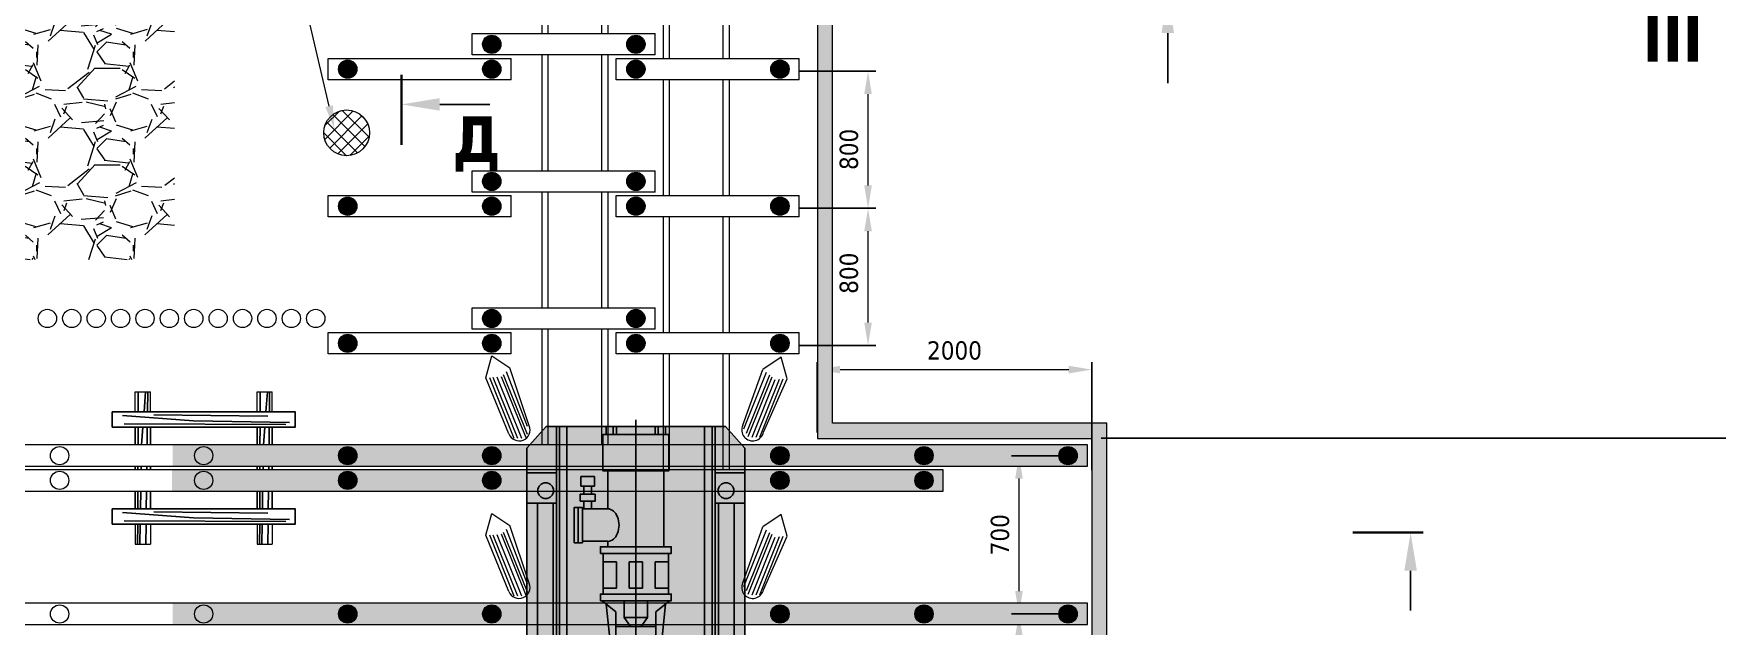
# Model space of a CAD drawing. Header units: millimetres. Extents: x 2161 to 3506, y -1213 to -250.
# Drawn here: x 2546.6 to 2657.1, y -376.7 to -337.8 of the extents above; entities that cross this region are included whole.
import ezdxf
from ezdxf import colors
from ezdxf.entities.mleader import LeaderData, LeaderLine
from ezdxf.math import Vec2, Vec3

# ---------------------------------------------------------------- set-up
doc = ezdxf.new("R2010")
doc.units = ezdxf.units.MM
doc.styles.get("Standard").update_dxf_attribs({"font": 'txt.shx'})
doc.styles.add('стиль', font='TAHOMA.TTF')
doc.dimstyles.new('Копия DIN', dxfattribs={"dimtxt": 2, "dimasz": 2.5, "dimexe": 0.5, "dimexo": 0.625, "dimtad": 0, "dimdec": 0, "dimlfac": 100, "dimzin": 4, "dimdsep": 46, "dimtxsty": 'стиль', "dimcen": 2.5, "dimclre": 256, "dimclrt": 256, "dimadec": 0, "dimazin": 2, "dimtfac": 1, "dimtdec": 0, "dimtmove": 0, "dimatfit": 3, "dimfxl": 0, "dimtvp": 1, "dimtolj": 1, "dimtzin": 0, "dimlwd": 0, "dimarcsym": 0})

# ---------------------------------------------------------------- blocks, each defined once
blk = doc.blocks.new('*D459')
at = {"lineweight": -2}
for p, q in [((2616.68, -364.4), (2663.63, -364.4)), ((2654.48, -388.85), (2663.63, -388.85))]:
    blk.add_line(p, q, dxfattribs=at)
at = {"color": 0, "lineweight": 0}
blk.add_line((2663.13, -365.9), (2663.13, -387.35), dxfattribs=at)
at = {"color": 0, "lineweight": -2}
for points in [[(2662.88, -365.9), (2663.38, -365.9), (2663.13, -364.4)], [(2662.88, -387.35), (2663.38, -387.35), (2663.13, -388.85)]]:
    blk.add_solid(points, dxfattribs=at)
at = {"layer": 'Defpoints', "color": 0, "lineweight": -2}
for p in [(2616.05, -364.4), (2653.85, -388.85), (2663.13, -388.85)]:
    blk.add_point(p, dxfattribs=at)
at = {"lineweight": 0, "insert": (2661.88, -377.36), "char_height": 1.2, "attachment_point": 5, "rotation": 90, "style": 'стиль'}
blk.add_mtext('\\A1;2400', dxfattribs=at)
blk = doc.blocks.new('*D461')
at = {"lineweight": -2}
for p, q in [((2596.81, -349.3), (2601.88, -349.3)), ((2596.81, -358.3), (2601.88, -358.3))]:
    blk.add_line(p, q, dxfattribs=at)
at = {"color": 0, "lineweight": 0}
blk.add_line((2601.38, -356.8), (2601.38, -350.8), dxfattribs=at)
at = {"color": 0, "lineweight": -2}
for points in [[(2601.13, -350.8), (2601.63, -350.8), (2601.38, -349.3)], [(2601.13, -356.8), (2601.63, -356.8), (2601.38, -358.3)]]:
    blk.add_solid(points, dxfattribs=at)
at = {"layer": 'Defpoints', "color": 0, "lineweight": -2}
for p in [(2596.18, -349.3), (2601.38, -349.3), (2596.18, -358.3)]:
    blk.add_point(p, dxfattribs=at)
at = {"lineweight": 0, "insert": (2600.13, -353.56), "char_height": 1.2, "attachment_point": 5, "rotation": 90, "style": 'стиль'}
blk.add_mtext('\\A1;800', dxfattribs=at)
blk = doc.blocks.new('*D462')
at = {"lineweight": -2}
for p, q in [((2596.81, -340.3), (2601.88, -340.3)), ((2596.81, -349.3), (2601.88, -349.3))]:
    blk.add_line(p, q, dxfattribs=at)
at = {"color": 0, "lineweight": 0}
blk.add_line((2601.38, -347.8), (2601.38, -341.8), dxfattribs=at)
at = {"color": 0, "lineweight": -2}
for points in [[(2601.13, -341.8), (2601.63, -341.8), (2601.38, -340.3)], [(2601.13, -347.8), (2601.63, -347.8), (2601.38, -349.3)]]:
    blk.add_solid(points, dxfattribs=at)
at = {"layer": 'Defpoints', "color": 0, "lineweight": -2}
for p in [(2596.18, -340.3), (2601.38, -340.3), (2596.18, -349.3)]:
    blk.add_point(p, dxfattribs=at)
at = {"lineweight": 0, "insert": (2600.13, -345.43), "char_height": 1.2, "attachment_point": 5, "rotation": 90, "style": 'стиль'}
blk.add_mtext('\\A1;800', dxfattribs=at)
blk = doc.blocks.new('Привод 1')
blk.add_hatch(color=254).paths.add_polyline_path([(54, -1734), (1766, -1734), (1908, -1861), (1908, -3038), (1766, -3164), (54, -3165), (54, -2901), (-11, -2684), (-55, -2669), (-128, -2616), (-152, -2587), (-171, -2553), (-185, -2517), (-193, -2475), (-194, -2449), (-193, -2422), (-186, -2387), (-174, -2353), (-157, -2320), (-133, -2289), (-102, -2259), (-68, -2237), (-13, -2215), (54, -1998)])
for p, q in [((54, -1929), (1908, -1929)), ((54, -1998), (54, -1946)), ((1908, -1946), (1908, -1998)), ((1908, -1987), (1908, -2911)), ((54, -1998), (-13, -2215)), ((1908, -1998), (54, -1998)), ((131, -1998), (75, -2208)), ((1908, -2302), (1856, -2302)), ((1908, -2597), (1856, -2597)), ((54, -2901), (-11, -2684)), ((133, -2901), (76, -2691)), ((1908, -2901), (54, -2901)), ((54, -2901), (54, -2953)), ((54, -2970), (1908, -2970)), ((1908, -2953), (1908, -2901))]:
    blk.add_line(p, q)
for points in [[(54, -1734), (1766, -1734), (1908, -1861), (1908, -3038), (1766, -3164), (54, -3165), (54, -2901), (-11, -2684), (-55, -2669), (-128, -2616), (-152, -2587), (-171, -2553), (-185, -2517), (-193, -2475), (-194, -2449), (-193, -2422), (-186, -2387), (-174, -2353), (-157, -2320), (-133, -2289), (-102, -2259), (-68, -2237), (-13, -2215), (54, -1998), (54, -1734), (1766, -1734), (1908, -1861), (1908, -1861)], [(54, -1734), (54, -1949), (1908, -1949), (1908, -1861), (1766, -1734), (54, -1734), (54, -1949)], [(47, -2208), (288, -2208), (493, -2318)], [(1367, -2265), (1367, -2099), (1155, -2099), (1155, -2265)], [(47, -2294), (297, -2316)], [(743, -2254), (435, -2287)], [(765, -2228), (691, -2318), (493, -2318)], [(1368, -2265), (1617, -2265), (1617, -2634), (1119, -2634), (1119, -2265), (1155, -2265)], [(654, -2373), (595, -2415)], [(1953, -2449), (-218, -2449)], [(654, -2526), (595, -2484)], [(47, -2605), (297, -2582)], [(48, -2691), (289, -2690), (493, -2579)], [(744, -2644), (436, -2613)], [(765, -2670), (691, -2581), (493, -2581)], [(54, -3165), (54, -2950), (1908, -2950), (1908, -3038), (1766, -3165), (54, -3165), (54, -2950)]]:
    blk.add_lwpolyline(points)
for points in [[(54, -1734), (520, -1734), (520, -1929), (54, -1929)], [(1405, -1734), (1605, -1734), (1605, -1929), (1405, -1929)], [(476, -1796), (107, -1796), (107, -1919), (476, -1919)], [(520, -1804), (1405, -1804), (1405, -1907), (520, -1907)], [(1145, -2072), (1377, -2072), (1377, -2046), (1145, -2046)], [(1145, -2099), (1377, -2099), (1377, -2072), (1145, -2072)], [(1418, -2084), (1464, -2084), (1464, -2182), (1418, -2182)], [(1516, -2089), (1580, -2089), (1580, -2178), (1516, -2178)], [(1367, -2109), (1418, -2109), (1418, -2158), (1367, -2158)], [(1464, -2109), (1516, -2109), (1516, -2158), (1464, -2158)], [(493, -2318), (595, -2318), (595, -2581), (493, -2581)], [(765, -2217), (808, -2217), (808, -2682), (765, -2682)], [(808, -2235), (1075, -2235), (1075, -2664), (808, -2664)], [(847, -2235), (1019, -2235), (1019, -2322), (847, -2322)], [(1075, -2217), (1119, -2217), (1119, -2682), (1075, -2682)], [(1856, -2234), (1617, -2234), (1617, -2665), (1856, -2665)], [(1856, -2254), (1908, -2254), (1908, -2323), (1856, -2323)], [(654, -2373), (765, -2373), (765, -2526), (654, -2526)], [(847, -2406), (1019, -2406), (1019, -2493), (847, -2493)], [(847, -2664), (1019, -2664), (1019, -2577), (847, -2577)], [(1856, -2645), (1908, -2645), (1908, -2576), (1856, -2576)], [(54, -3165), (520, -3165), (520, -2970), (54, -2970)], [(476, -3102), (107, -3102), (107, -2980), (476, -2980)], [(1405, -3165), (1605, -3165), (1605, -2970), (1405, -2970)], [(520, -3095), (1405, -3095), (1405, -2992), (520, -2992)]]:
    blk.add_lwpolyline(points, close=True)
for centre, radius in [((1487, -1858), 51.7), ((47, -2449), 104), ((297, -2449), 83.9), ((1487, -3041), 51.7)]:
    blk.add_circle(centre, radius)
for centre, radius, start, end in [((47, -2449), 242, 90, 274.2295), ((47, -2449), 155, 80.4588, 279.5412), ((297, -2449), 133, 270, 90)]:
    blk.add_arc(centre, radius, start, end)
blk.add_ellipse((1261, -2265), major_axis=(-107, 0), ratio=0.693578, start_param=0, end_param=3.141593)
blk = doc.blocks.new('*D499')
at = {"linetype": 'ByBlock', "lineweight": -2}
for p, q in [((2613.88, -365.54), (2610.78, -365.54)), ((2615.14, -375.93), (2610.78, -375.93))]:
    blk.add_line(p, q, dxfattribs=at)
at = {"color": 0, "linetype": 'ByBlock', "lineweight": 0}
blk.add_line((2611.28, -367.04), (2611.28, -374.43), dxfattribs=at)
at = {"color": 0, "linetype": 'ByBlock', "lineweight": -2}
for points in [[(2611.03, -367.04), (2611.53, -367.04), (2611.28, -365.54)], [(2611.03, -374.43), (2611.53, -374.43), (2611.28, -375.93)]]:
    blk.add_solid(points, dxfattribs=at)
at = {"layer": 'Defpoints', "color": 0, "linetype": 'ByBlock', "lineweight": -2}
for p in [(2614.5, -365.54), (2611.28, -375.93), (2615.77, -375.93)]:
    blk.add_point(p, dxfattribs=at)
at = {"linetype": 'ByBlock', "lineweight": -2, "insert": (2610.04, -370.73), "char_height": 1.2, "attachment_point": 5, "rotation": 90, "style": 'стиль'}
blk.add_mtext('\\A1;700', dxfattribs=at)
blk = doc.blocks.new('*D500')
at = {"linetype": 'ByBlock', "lineweight": -2}
for p, q in [((2613.88, -375.93), (2610.78, -375.93)), ((2613.88, -386.33), (2610.78, -386.33))]:
    blk.add_line(p, q, dxfattribs=at)
at = {"color": 0, "linetype": 'ByBlock', "lineweight": 0}
blk.add_line((2611.28, -384.83), (2611.28, -377.43), dxfattribs=at)
at = {"color": 0, "linetype": 'ByBlock', "lineweight": -2}
for points in [[(2611.03, -377.43), (2611.53, -377.43), (2611.28, -375.93)], [(2611.03, -384.83), (2611.53, -384.83), (2611.28, -386.33)]]:
    blk.add_solid(points, dxfattribs=at)
at = {"layer": 'Defpoints', "color": 0, "linetype": 'ByBlock', "lineweight": -2}
for p in [(2611.28, -375.93), (2614.5, -375.93), (2614.5, -386.33)]:
    blk.add_point(p, dxfattribs=at)
at = {"linetype": 'ByBlock', "lineweight": -2, "insert": (2610.04, -381.13), "char_height": 1.2, "attachment_point": 5, "rotation": 90, "style": 'стиль'}
blk.add_mtext('\\A1;700', dxfattribs=at)
blk = doc.blocks.new('*D515')
at = {"linetype": 'ByBlock', "lineweight": -2}
for p, q in [((2598.05, -364.01), (2598.05, -359.39)), ((2616.05, -366.5), (2616.05, -359.39))]:
    blk.add_line(p, q, dxfattribs=at)
at = {"color": 0, "linetype": 'ByBlock', "lineweight": 0}
blk.add_line((2599.55, -359.89), (2614.55, -359.89), dxfattribs=at)
at = {"color": 0, "linetype": 'ByBlock', "lineweight": -2}
for points in [[(2599.55, -359.64), (2599.55, -360.14), (2598.05, -359.89)], [(2614.55, -359.64), (2614.55, -360.14), (2616.05, -359.89)]]:
    blk.add_solid(points, dxfattribs=at)
at = {"layer": 'Defpoints', "color": 0, "linetype": 'ByBlock', "lineweight": -2}
for p in [(2616.05, -359.89), (2598.05, -364.63), (2616.05, -367.12)]:
    blk.add_point(p, dxfattribs=at)
at = {"linetype": 'ByBlock', "lineweight": -2, "insert": (2607.05, -358.64), "char_height": 1.2, "attachment_point": 5, "style": 'стиль'}
blk.add_mtext('\\A1;2000', dxfattribs=at)

msp = doc.modelspace()

# ---------------------------------------------------------------- hatches: boundary and pattern name
at = {"lineweight": 0}
h = msp.add_hatch(dxfattribs=at)
h.set_pattern_fill('GRAVEL', scale=0.25, style=0)
h.set_pattern_definition([(228.0128, (5.03444, 6.25096), (-50.800043165, -57.15007022), [0.854302, -84.57625]), (184.9697, (4.46294, 5.61596), (76.200123265, 6.349955188), [1.466012, -145.135]), (132.5104, (3.00244, 5.48896), (63.499953796, -69.85006823), [1.033705, -102.33675]), (267.2737, (0.52594, 3.90146), (6.349972427, 126.999959133), [1.335012, -132.166]), (292.8337, (0.46244, 2.56796), (-31.75009014, 76.200043325), [1.309085, -129.5995]), (357.2737, (0.97044, 1.36146), (-126.999959133, 6.349972427), [1.335012, -132.166]), (37.6942, (2.30394, 1.29796), (-82.550052153, -63.499943392), [1.765485, -174.78275]), (72.2553, (3.70094, 2.37746), (44.450088914, 139.700040515), [1.6668, -165.01325]), (121.4296, (4.20894, 3.96496), (-50.800013088, 82.5499029), [1.339533, -132.61375]), (175.2364, (3.51044, 5.10796), (69.84994513, -6.34994041), [1.529282, -74.93475]), (222.3974, (1.98644, 5.23496), (-76.200002293, -69.849909127), [1.977695, -195.792]), (138.8141, (6.81244, 3.83796), (-44.44997169, 38.09994139), [0.675013, -66.8265]), (171.4692, (6.30444, 4.28246), (82.54987399, -12.700032), [1.284205, -127.1365]), (225, (5.0344, 4.473), (-1e-15, -6.349996), [0.898023, -8.082225]), (203.1986, (4.5899, 5.235), (31.75010706, 12.70005569), [0.483602, -47.8765]), (291.8014, (4.1454, 5.0445), (-6.35000445, 19.05001227), [0.683915, -33.512]), (30.9638, (4.3994, 4.4095), (19.0499799, 12.7000099), [1.1108, -35.91575]), (161.5651, (5.352, 4.981), (12.7000058, -6.3499906), [0.803218, -19.27725]), (16.3895, (0.46244, 5.04446), (63.500035035, 19.049960375), [1.12522, -111.397]), (70.3462, (1.54194, 5.36196), (-25.39992922, -69.84990122), [0.943998, -93.4555]), (293.1986, (5.3519, 6.251), (-12.70005569, 31.75010706), [0.9672, -47.393]), (343.6105, (5.73294, 5.36196), (-63.500035035, 19.049960375), [1.12522, -111.397]), (339.444, (0.46244, 1.10746), (-31.7500394, 12.6999846), [1.085087, -53.16925]), (294.7751, (1.47844, 0.72646), (-31.74992601, 69.849967565), [0.90918, -90.009]), (66.8014, (5.4154, -0.099), (12.70005569, 31.75010706), [0.9672, -47.393]), (17.354, (5.79644, 0.78996), (-82.550004455, -25.39996169), [1.064458, -105.381]), (69.444, (2.30394, -0.09904), (-12.6999846, -31.7500394), [0.542545, -53.712]), (101.3099, (5.0344, -0.099), (-6.34996866, 25.39991865), [0.323788, -32.055]), (165.9638, (4.971, 0.2185), (19.0500134, -6.349989), [1.309085, -24.872625]), (186.009, (3.70094, 0.53596), (63.49990636, 6.34998517), [1.213167, -120.1035]), (303.6901, (4.3994, 3.838), (-6.3500022, 12.6999877), [0.91581, -21.97945]), (353.1572, (4.90744, 3.07596), (107.950044642, -12.70005688), [1.598893, -158.29]), (60.9454, (6.49494, 2.88546), (-25.39994091, -44.44989403), [0.65377, -64.7235]), (90, (6.8124, 3.457), (-6.35, 6.35), [0.381, -5.969]), (120.2564, (3.57394, 0.72646), (25.39994617, -44.44997758), [0.882167, -87.33475]), (48.0128, (3.12944, 1.48846), (50.800043165, 57.15007022), [1.708608, -83.722]), (0, (4.2724, 2.7585), (6.35, 6.35), [1.651, -4.699]), (325.3048, (5.92344, 2.75846), (-63.49988998, 44.450004226), [1.004025, -99.39825]), (254.0546, (6.7489, 2.187), (-6.3500162, -25.4000605), [0.924573, -45.30425]), (207.646, (6.49494, 1.29796), (-120.649957623, -63.500039937), [1.505362, -149.03125]), (175.4261, (5.16144, 0.59946), (-82.550019012, 6.349969278), [1.592572, -157.6645]), (175.4261, (5.16144, 0.59946), (-82.550019012, 6.349969278), [1.592572, -157.6645])])
h.paths.add_polyline_path([(2518.748, -298.583), (2555.894, -298.583), (2555.894, -352.661), (2518.748, -352.661)])
at = {"lineweight": 15}
msp.add_hatch(color=8, dxfattribs=at).paths.add_polyline_path([(2656.218, -387.852), (2654.851, -387.852), (2654.851, -383.96), (2617.054, -383.96), (2617.054, -363.405), (2599.054, -363.405), (2599.054, -324.233), (2608.054, -324.233), (2608.054, -298.484), (2607.054, -298.484), (2607.054, -323.233), (2598.054, -323.233), (2598.054, -364.405), (2616.054, -364.405), (2616.054, -384.96), (2653.851, -384.96), (2653.851, -388.852), (2656.218, -388.852)])
h = msp.add_hatch(color=9, dxfattribs=at)
edge = h.paths.add_edge_path()
edge.add_arc((2576.7, -338.531), 0.6, 0, 360)
h = msp.add_hatch(color=9, dxfattribs=at)
edge = h.paths.add_edge_path()
edge.add_arc((2576.7, -338.531), 0.6, 0, 360)
h = msp.add_hatch(color=9, dxfattribs=at)
edge = h.paths.add_edge_path()
edge.add_arc((2586.15, -338.531), 0.6, 0, 360)
h = msp.add_hatch(color=9, dxfattribs=at)
edge = h.paths.add_edge_path()
edge.add_arc((2567.25, -340.161), 0.6, 0, 360)
h = msp.add_hatch(color=9, dxfattribs=at)
edge = h.paths.add_edge_path()
edge.add_arc((2576.7, -340.161), 0.6, 0, 360)
h = msp.add_hatch(color=9, dxfattribs=at)
edge = h.paths.add_edge_path()
edge.add_arc((2586.15, -340.161), 0.6, 0, 360)
h = msp.add_hatch(color=9, dxfattribs=at)
edge = h.paths.add_edge_path()
edge.add_arc((2595.6, -340.161), 0.6, 0, 360)
at = {"lineweight": 0}
h = msp.add_hatch(dxfattribs=at)
h.set_pattern_fill('NET', scale=0.2, angle=45, style=0)
h.set_pattern_definition([(45, (-912.57875, 567.3481), (-0.44901281, 0.44901281), []), (135, (-912.57875, 567.3481), (-0.44901281, -0.44901281), [])])
edge = h.paths.add_edge_path()
edge.add_arc((2567.176, -344.343), 1.5, 0, 360)
at = {"lineweight": 15}
h = msp.add_hatch(color=9, dxfattribs=at)
edge = h.paths.add_edge_path()
edge.add_arc((2576.7, -347.531), 0.6, 0, 360)
h = msp.add_hatch(color=9, dxfattribs=at)
edge = h.paths.add_edge_path()
edge.add_arc((2576.7, -347.531), 0.6, 0, 360)
h = msp.add_hatch(color=9, dxfattribs=at)
edge = h.paths.add_edge_path()
edge.add_arc((2586.15, -347.531), 0.6, 0, 360)
h = msp.add_hatch(color=9, dxfattribs=at)
edge = h.paths.add_edge_path()
edge.add_arc((2567.25, -349.161), 0.6, 0, 360)
h = msp.add_hatch(color=9, dxfattribs=at)
edge = h.paths.add_edge_path()
edge.add_arc((2576.7, -349.161), 0.6, 0, 360)
h = msp.add_hatch(color=9, dxfattribs=at)
edge = h.paths.add_edge_path()
edge.add_arc((2586.15, -349.161), 0.6, 0, 360)
h = msp.add_hatch(color=9, dxfattribs=at)
edge = h.paths.add_edge_path()
edge.add_arc((2595.6, -349.161), 0.6, 0, 360)
h = msp.add_hatch(color=9, dxfattribs=at)
edge = h.paths.add_edge_path()
edge.add_arc((2576.7, -356.531), 0.6, 0, 360)
h = msp.add_hatch(color=9, dxfattribs=at)
edge = h.paths.add_edge_path()
edge.add_arc((2576.7, -356.531), 0.6, 0, 360)
h = msp.add_hatch(color=9, dxfattribs=at)
edge = h.paths.add_edge_path()
edge.add_arc((2586.15, -356.531), 0.6, 0, 360)
h = msp.add_hatch(color=9, dxfattribs=at)
edge = h.paths.add_edge_path()
edge.add_arc((2567.25, -358.161), 0.6, 0, 360)
h = msp.add_hatch(color=9, dxfattribs=at)
edge = h.paths.add_edge_path()
edge.add_arc((2576.7, -358.161), 0.6, 0, 360)
h = msp.add_hatch(color=9, dxfattribs=at)
edge = h.paths.add_edge_path()
edge.add_arc((2586.15, -358.161), 0.6, 0, 360)
h = msp.add_hatch(color=9, dxfattribs=at)
edge = h.paths.add_edge_path()
edge.add_arc((2595.6, -358.161), 0.6, 0, 360)
at = {"linetype": 'ByBlock', "lineweight": -2}
for points in [[(2555.766, -364.836), (2615.766, -364.836), (2615.766, -366.236), (2555.766, -366.236)], [(2555.721, -366.461), (2606.318, -366.461), (2606.318, -367.861), (2555.721, -367.861)], [(2555.766, -375.232), (2615.766, -375.232), (2615.766, -376.632), (2555.766, -376.632)]]:
    msp.add_hatch(color=7, dxfattribs=at).paths.add_polyline_path(points)
at = {"lineweight": 15}
h = msp.add_hatch(color=9, dxfattribs=at)
edge = h.paths.add_edge_path()
edge.add_arc((2567.25, -365.536), 0.6, 0, 360)
h = msp.add_hatch(color=9, dxfattribs=at)
edge = h.paths.add_edge_path()
edge.add_arc((2576.7, -365.536), 0.6, 0, 360)
h = msp.add_hatch(color=9, dxfattribs=at)
edge = h.paths.add_edge_path()
edge.add_arc((2595.6, -365.536), 0.6, 0, 360)
h = msp.add_hatch(color=9, dxfattribs=at)
edge = h.paths.add_edge_path()
edge.add_arc((2605.05, -365.536), 0.6, 0, 360)
h = msp.add_hatch(color=9, dxfattribs=at)
edge = h.paths.add_edge_path()
edge.add_arc((2614.5, -365.536), 0.6, 0, 360)
h = msp.add_hatch(color=9, dxfattribs=at)
edge = h.paths.add_edge_path()
edge.add_arc((2567.25, -367.161), 0.6, 0, 360)
h = msp.add_hatch(color=9, dxfattribs=at)
edge = h.paths.add_edge_path()
edge.add_arc((2576.7, -367.161), 0.6, 0, 360)
h = msp.add_hatch(color=9, dxfattribs=at)
edge = h.paths.add_edge_path()
edge.add_arc((2595.6, -367.161), 0.6, 0, 360)
h = msp.add_hatch(color=9, dxfattribs=at)
edge = h.paths.add_edge_path()
edge.add_arc((2605.05, -367.161), 0.6, 0, 360)
h = msp.add_hatch(color=9, dxfattribs=at)
edge = h.paths.add_edge_path()
edge.add_arc((2567.25, -375.932), 0.6, 0, 360)
h = msp.add_hatch(color=9, dxfattribs=at)
edge = h.paths.add_edge_path()
edge.add_arc((2576.7, -375.932), 0.6, 0, 360)
h = msp.add_hatch(color=9, dxfattribs=at)
edge = h.paths.add_edge_path()
edge.add_arc((2595.6, -375.932), 0.6, 0, 360)
h = msp.add_hatch(color=9, dxfattribs=at)
edge = h.paths.add_edge_path()
edge.add_arc((2605.05, -375.932), 0.6, 0, 360)
h = msp.add_hatch(color=9, dxfattribs=at)
edge = h.paths.add_edge_path()
edge.add_arc((2614.5, -375.932), 0.6, 0, 360)

# ---------------------------------------------------------------- linework, layer by layer
at = {"color": 7, "lineweight": 15}
for p, q in [((2580.007, -337.831), (2580.007, -330.231)), ((2580.407, -337.831), (2580.407, -330.231)), ((2583.927, -337.831), (2583.927, -330.231)), ((2584.327, -337.831), (2584.327, -330.231)), ((2587.967, -339.461), (2587.967, -331.861)), ((2588.367, -339.461), (2588.367, -331.861)), ((2591.887, -339.461), (2591.887, -331.861)), ((2592.287, -339.461), (2592.287, -331.861)), ((2575.418, -337.831), (2587.418, -337.831)), ((2575.418, -339.231), (2575.418, -337.831)), ((2587.418, -339.231), (2587.418, -337.831)), ((2565.968, -339.461), (2577.968, -339.461)), ((2565.968, -340.861), (2565.968, -339.461)), ((2587.418, -339.231), (2575.418, -339.231)), ((2577.968, -340.861), (2577.968, -339.461)), ((2580.007, -346.831), (2580.007, -339.231)), ((2580.407, -346.831), (2580.407, -339.231)), ((2583.927, -346.831), (2583.927, -339.231)), ((2584.327, -346.831), (2584.327, -339.231)), ((2584.868, -339.461), (2596.868, -339.461)), ((2584.868, -340.861), (2584.868, -339.461)), ((2596.868, -340.861), (2596.868, -339.461)), ((2577.968, -340.861), (2565.968, -340.861)), ((2596.868, -340.861), (2584.868, -340.861)), ((2587.967, -348.461), (2587.967, -340.861)), ((2588.367, -348.461), (2588.367, -340.861)), ((2591.887, -348.461), (2591.887, -340.861)), ((2592.287, -348.461), (2592.287, -340.861)), ((2575.418, -346.831), (2587.418, -346.831)), ((2575.418, -348.231), (2575.418, -346.831)), ((2587.418, -348.231), (2587.418, -346.831)), ((2565.968, -348.461), (2577.968, -348.461)), ((2565.968, -349.861), (2565.968, -348.461)), ((2587.418, -348.231), (2575.418, -348.231)), ((2577.968, -349.861), (2577.968, -348.461)), ((2580.007, -355.831), (2580.007, -348.231)), ((2580.407, -355.831), (2580.407, -348.231)), ((2583.927, -355.831), (2583.927, -348.231)), ((2584.327, -355.831), (2584.327, -348.231)), ((2584.868, -348.461), (2596.868, -348.461)), ((2584.868, -349.861), (2584.868, -348.461)), ((2596.868, -349.861), (2596.868, -348.461)), ((2577.968, -349.861), (2565.968, -349.861)), ((2596.868, -349.861), (2584.868, -349.861)), ((2587.967, -357.461), (2587.967, -349.861)), ((2588.367, -357.461), (2588.367, -349.861)), ((2591.887, -357.461), (2591.887, -349.861)), ((2592.287, -357.461), (2592.287, -349.861)), ((2575.418, -355.831), (2587.418, -355.831)), ((2575.418, -357.231), (2575.418, -355.831)), ((2587.418, -357.231), (2587.418, -355.831)), ((2565.968, -357.461), (2577.968, -357.461)), ((2565.968, -358.861), (2565.968, -357.461)), ((2587.418, -357.231), (2575.418, -357.231)), ((2577.968, -358.861), (2577.968, -357.461)), ((2580.007, -364.831), (2580.007, -357.231)), ((2580.407, -364.831), (2580.407, -357.231)), ((2583.927, -364.831), (2583.927, -357.231)), ((2584.327, -364.831), (2584.327, -357.231)), ((2584.868, -357.461), (2596.868, -357.461)), ((2584.868, -358.861), (2584.868, -357.461)), ((2596.868, -358.861), (2596.868, -357.461)), ((2577.968, -358.861), (2565.968, -358.861)), ((2596.868, -358.861), (2584.868, -358.861)), ((2587.967, -366.461), (2587.967, -358.861)), ((2588.367, -366.461), (2588.367, -358.861)), ((2591.887, -366.461), (2591.887, -358.861)), ((2592.287, -366.461), (2592.287, -358.861)), ((2553.303, -361.347), (2554.303, -361.347)), ((2553.303, -362.662), (2553.303, -361.347)), ((2554.303, -362.662), (2554.303, -361.347)), ((2561.303, -361.347), (2562.303, -361.347)), ((2561.303, -362.662), (2561.303, -361.347)), ((2562.303, -362.662), (2562.303, -361.347)), ((2565.216, -364.836), (2518.286, -364.836)), ((2585.766, -364.836), (2555.766, -364.836)), ((2615.766, -364.836), (2585.766, -364.836)), ((2615.766, -366.236), (2615.766, -364.836)), ((2518.286, -366.236), (2565.216, -366.236)), ((2556.198, -366.461), (2518.286, -366.461)), ((2576.748, -366.461), (2546.748, -366.461)), ((2555.766, -366.236), (2585.766, -366.236)), ((2606.318, -366.461), (2576.748, -366.461)), ((2585.766, -366.236), (2615.766, -366.236)), ((2606.318, -367.861), (2606.318, -366.461)), ((2518.286, -367.861), (2556.198, -367.861)), ((2546.748, -367.861), (2576.748, -367.861)), ((2576.748, -367.861), (2606.318, -367.861)), ((2553.303, -370.032), (2553.303, -371.347)), ((2554.303, -370.032), (2554.303, -371.347)), ((2561.303, -370.032), (2561.303, -371.347)), ((2562.303, -370.032), (2562.303, -371.347)), ((2553.303, -371.347), (2554.303, -371.347)), ((2561.303, -371.347), (2562.303, -371.347)), ((2565.216, -375.232), (2535.216, -375.232)), ((2595.216, -375.232), (2565.216, -375.232)), ((2615.766, -375.232), (2585.766, -375.232)), ((2615.766, -376.632), (2615.766, -375.232)), ((2535.216, -376.632), (2565.216, -376.632)), ((2565.216, -376.632), (2595.216, -376.632)), ((2585.766, -376.632), (2615.766, -376.632))]:
    msp.add_line(p, q, dxfattribs=at)
at = {"color": 0, "linetype": 'Continuous', "lineweight": 30}
for p, q in [((2570.782, -340.529), (2570.782, -345.14)), ((2633.173, -370.59), (2637.785, -370.59))]:
    msp.add_line(p, q, dxfattribs=at)
at = {"linetype": 'Continuous', "lineweight": 13}
for p, q in [((2576.303, -360.423), (2576.702, -358.984)), ((2576.702, -358.984), (2577.887, -359.781)), ((2579.158, -363.577), (2577.887, -359.781)), ((2593.159, -363.54), (2594.487, -359.872)), ((2595.687, -359.065), (2594.487, -359.872)), ((2596.081, -360.487), (2595.687, -359.065)), ((2577.818, -364.113), (2576.303, -360.423)), ((2578.175, -364.422), (2576.571, -360.42)), ((2578.401, -364.422), (2576.791, -360.405)), ((2578.673, -364.422), (2577.056, -360.388)), ((2578.945, -364.377), (2577.331, -360.352)), ((2579.035, -364.15), (2577.463, -360.229)), ((2579.031, -363.627), (2577.66, -360.044)), ((2593.237, -363.782), (2594.729, -360.059)), ((2593.418, -364.053), (2594.946, -360.241)), ((2593.508, -364.279), (2595.082, -360.355)), ((2593.78, -364.324), (2595.298, -360.538)), ((2594.051, -364.324), (2595.582, -360.508)), ((2594.278, -364.324), (2595.815, -360.491)), ((2594.519, -363.995), (2596.081, -360.487)), ((2576.303, -370.767), (2576.702, -369.328)), ((2576.702, -369.328), (2577.887, -370.124)), ((2595.687, -369.408), (2594.487, -370.215)), ((2596.081, -370.831), (2595.687, -369.408)), ((2577.818, -374.456), (2576.303, -370.767)), ((2578.175, -374.765), (2576.571, -370.763)), ((2578.401, -374.765), (2576.791, -370.749)), ((2578.673, -374.765), (2577.056, -370.732)), ((2578.945, -374.72), (2577.331, -370.696)), ((2579.035, -374.494), (2577.463, -370.572)), ((2579.031, -373.97), (2577.66, -370.388)), ((2579.158, -373.92), (2577.887, -370.124)), ((2593.159, -373.884), (2594.487, -370.215)), ((2593.237, -374.125), (2594.729, -370.402)), ((2593.418, -374.396), (2594.946, -370.584)), ((2593.508, -374.623), (2595.082, -370.698)), ((2593.78, -374.668), (2595.298, -370.881)), ((2594.051, -374.668), (2595.582, -370.851)), ((2594.278, -374.668), (2595.815, -370.834)), ((2594.519, -374.338), (2596.081, -370.831))]:
    msp.add_line(p, q, dxfattribs=at)
at = {"color": 7, "lineweight": 15}
msp.add_lwpolyline([(2656.218, -387.852), (2654.851, -387.852), (2654.851, -383.96), (2617.054, -383.96), (2617.054, -363.405), (2599.054, -363.405), (2599.054, -324.233), (2608.054, -324.233), (2608.054, -298.484), (2607.054, -298.484), (2607.054, -323.233), (2598.054, -323.233), (2598.054, -364.405), (2616.054, -364.405), (2616.054, -384.96), (2653.851, -384.96), (2653.851, -388.852), (2656.218, -388.852), (2656.218, -387.852)], dxfattribs=at)
at = {"color": 7, "lineweight": 0}
msp.add_lwpolyline([(2566.027, -342.594), (2563.911, -333.497), (2563.911, -314.12), (2563.911, -314.12)], dxfattribs=at)
at = {"color": 7}
for points in [[(2553.507, -361.347), (2553.502, -362.662)], [(2553.987, -361.347), (2553.888, -362.662)], [(2554.129, -361.347), (2554.113, -362.662)], [(2561.507, -361.347), (2561.502, -362.662)], [(2561.987, -361.347), (2561.888, -362.662)], [(2562.129, -361.347), (2562.113, -362.662)], [(2551.803, -362.662), (2551.803, -363.662), (2563.803, -363.662), (2563.803, -362.662), (2551.803, -362.662)], [(2552.475, -362.9), (2557.135, -363.248), (2563.435, -363.351)], [(2554.541, -362.848), (2562.015, -362.938)], [(2552.591, -363.454), (2563.19, -363.493)], [(2553.303, -363.662), (2553.303, -364.836)], [(2553.498, -363.662), (2553.494, -364.836)], [(2553.814, -363.662), (2553.726, -364.836)], [(2554.101, -363.662), (2554.086, -364.836)], [(2554.303, -364.836), (2554.303, -363.662)], [(2561.303, -363.662), (2561.303, -364.836)], [(2561.498, -363.662), (2561.494, -364.836)], [(2561.814, -363.662), (2561.726, -364.836)], [(2562.101, -363.662), (2562.086, -364.836)], [(2562.303, -364.836), (2562.303, -363.662)], [(2553.303, -366.236), (2553.303, -366.461)], [(2553.489, -366.236), (2553.488, -366.461)], [(2553.695, -366.236), (2553.692, -366.461)], [(2554.07, -366.236), (2554.067, -366.461)], [(2554.303, -366.461), (2554.303, -366.236)], [(2561.303, -366.236), (2561.303, -366.461)], [(2561.489, -366.236), (2561.488, -366.461)], [(2561.695, -366.236), (2561.692, -366.461)], [(2562.07, -366.236), (2562.067, -366.461)], [(2562.303, -366.461), (2562.303, -366.236)], [(2553.303, -367.861), (2553.303, -369.032)], [(2553.483, -367.861), (2553.478, -369.032)], [(2553.669, -367.861), (2553.65, -369.032)], [(2554.05, -367.861), (2554.036, -369.032)], [(2554.303, -369.032), (2554.303, -367.861)], [(2561.303, -367.861), (2561.303, -369.032)], [(2561.483, -367.861), (2561.478, -369.032)], [(2561.669, -367.861), (2561.65, -369.032)], [(2562.05, -367.861), (2562.036, -369.032)], [(2562.303, -369.032), (2562.303, -367.861)], [(2551.803, -369.032), (2551.803, -370.032), (2563.803, -370.032), (2563.803, -369.032), (2551.803, -369.032)], [(2552.475, -369.27), (2557.135, -369.618), (2563.435, -369.721)], [(2552.591, -369.824), (2563.19, -369.863)], [(2554.541, -369.218), (2562.015, -369.308)], [(2553.475, -370.032), (2553.47, -371.347)], [(2553.633, -370.032), (2553.612, -371.347)], [(2554.024, -370.032), (2554.008, -371.347)], [(2561.475, -370.032), (2561.47, -371.347)], [(2561.633, -370.032), (2561.612, -371.347)], [(2562.024, -370.032), (2562.008, -371.347)]]:
    msp.add_lwpolyline(points, dxfattribs=at)
at = {"color": 7, "lineweight": 15}
for centre, radius in [((2576.7, -338.531), 0.6), ((2576.7, -338.531), 0.6), ((2586.15, -338.531), 0.6), ((2567.25, -340.161), 0.6), ((2576.7, -340.161), 0.6), ((2586.15, -340.161), 0.6), ((2595.6, -340.161), 0.6), ((2567.176, -344.343), 1.5), ((2576.7, -347.531), 0.6), ((2576.7, -347.531), 0.6), ((2586.15, -347.531), 0.6), ((2567.25, -349.161), 0.6), ((2576.7, -349.161), 0.6), ((2586.15, -349.161), 0.6), ((2595.6, -349.161), 0.6), ((2547.55, -356.531), 0.6), ((2549.15, -356.531), 0.6), ((2550.75, -356.531), 0.6), ((2552.35, -356.531), 0.6), ((2553.95, -356.531), 0.6), ((2555.55, -356.531), 0.6), ((2557.15, -356.531), 0.6), ((2558.75, -356.531), 0.6), ((2560.35, -356.531), 0.6), ((2561.95, -356.531), 0.6), ((2563.55, -356.531), 0.6), ((2565.15, -356.531), 0.6), ((2576.7, -356.531), 0.6), ((2576.7, -356.531), 0.6), ((2586.15, -356.531), 0.6), ((2567.25, -358.161), 0.6), ((2576.7, -358.161), 0.6), ((2586.15, -358.161), 0.6), ((2595.6, -358.161), 0.6), ((2548.35, -365.536), 0.6), ((2557.8, -365.536), 0.6), ((2567.25, -365.536), 0.6), ((2576.7, -365.536), 0.6), ((2595.6, -365.536), 0.6), ((2605.05, -365.536), 0.6), ((2614.5, -365.536), 0.6), ((2548.35, -367.161), 0.6), ((2557.8, -367.161), 0.6), ((2567.25, -367.161), 0.6), ((2576.7, -367.161), 0.6), ((2595.6, -367.161), 0.6), ((2605.05, -367.161), 0.6), ((2548.35, -375.932), 0.6), ((2557.8, -375.932), 0.6), ((2567.25, -375.932), 0.6), ((2576.7, -375.932), 0.6), ((2595.6, -375.932), 0.6), ((2605.05, -375.932), 0.6), ((2614.5, -375.932), 0.6)]:
    msp.add_circle(centre, radius, dxfattribs=at)
at = {"linetype": 'Continuous', "lineweight": 13}
for centre, start, end in [((2578.488, -363.845), 201.81373, 21.81373), ((2593.813, -363.845), 155.03748, 348.01886), ((2578.488, -374.188), 201.81373, 21.81373), ((2593.813, -374.188), 155.03748, 348.01886)]:
    msp.add_arc(centre, 0.722, start, end, dxfattribs=at)
at = {"color": 7, "lineweight": 0}
msp.add_solid([(2566.271, -342.537), (2566.367, -344.054), (2565.784, -342.65)], dxfattribs=at)

# ---------------------------------------------------------------- block references
at = {"color": 1, "xscale": 0.009999999999990905, "yscale": 0.009999999999990905, "zscale": 0.01, "rotation": 90}
msp.add_blockref('Привод 1', (2561.652, -382.709), dxfattribs=at)

# ---------------------------------------------------------------- texts
at = {"color": 7, "char_height": 3, "width": 79.3281, "style": 'стиль'}
for s, insert, attachment_point in [('{\\fTahoma|b1|i0|c204|p34;III}', (2656.143, -336.666), 3), ('{\\fTahoma|b1|i0|c204|p34;\\W7.878;    \\W1;Д}', (2535.29, -343.257), 1)]:
    msp.add_mtext(s, dxfattribs=dict(at, insert=insert, attachment_point=attachment_point))

# ---------------------------------------------------------------- dimensions: what is measured, and where the dimension line sits
at = {"color": 7, "lineweight": 0}
for base, p1, p2, text, picture, middle in [((2601.383, -340.298), (2596.184, -349.298), (2596.184, -340.298), '800', '*D462', (2601.383, -345.431)), ((2601.383, -349.298), (2596.184, -358.298), (2596.184, -349.298), '800', '*D461', (2601.383, -353.562)), ((2663.127, -388.852), (2616.054, -364.405), (2653.851, -388.852), '2400', '*D459', (2663.127, -377.358))]:
    dim = msp.add_linear_dim(base=base, p1=p1, p2=p2, angle=90, text=text, dimstyle='Копия DIN', override={"dimtxt": 1.2, "dimasz": 1.5}, dxfattribs=at)
    dim.commit()
    dim.dimension.update_dxf_attribs({"geometry": picture, "text_midpoint": middle, "dimtype": 160})
at = {"linetype": 'ByBlock', "lineweight": -2}
dim = msp.add_linear_dim(base=(2616.054, -359.891), p1=(2598.054, -364.632), p2=(2616.054, -367.121), text='2000', dimstyle='Копия DIN', override={"dimtxt": 1.2, "dimasz": 1.5}, dxfattribs=at)
dim.commit()
dim.dimension.update_dxf_attribs({"geometry": '*D515', "text_midpoint": (2607.054, -358.641)})
for p1, p2, picture, middle in [((2614.5, -365.536), (2615.766, -375.932), '*D499', (2610.035, -370.734)), ((2614.5, -386.328), (2614.5, -375.932), '*D500', (2610.035, -381.13))]:
    dim = msp.add_linear_dim(base=(2611.284, -375.932), p1=p1, p2=p2, angle=90, text='700', dimstyle='Копия DIN', override={"dimtxt": 1.2, "dimasz": 1.5}, dxfattribs=at)
    dim.commit()
    dim.dimension.update_dxf_attribs({"geometry": picture, "text_midpoint": middle})

# ---------------------------------------------------------------- leaders
at = {"color": 7, "lineweight": 30}
ml = msp.add_multileader_mtext('Standard', dxfattribs=at)
ml.set_content('', color=7)
ml.set_leader_properties()
ml.build(insert=Vec2(0, 0))
ml.multileader.update_dxf_attribs({"dogleg_length": 0, "arrow_head_size": 2.5})
ctx = ml.context
ctx.base_point, ctx.arrow_head_size, ctx.landing_gap_size, ctx.plane_origin = Vec3(2621.04, -341.078), 2.5, 0, Vec3(2621.041, -335.289)
notes = []
notes.append((ctx, [(1, (1, 1, 0), (2621.04, -341.078), (1, 0), 0, [(0, [(2621.041, -335.289)], 0, [])])]))
ctx.mtext.insert, ctx.mtext.flow_direction = Vec3(2621.04, -339.078), 5
ml = msp.add_multileader_mtext('Standard', dxfattribs=at)
ml.set_content('', color=7)
ml.set_leader_properties()
ml.build(insert=Vec2(0, 0))
ml.multileader.update_dxf_attribs({"dogleg_length": 0, "arrow_head_size": 2.5})
ctx = ml.context
ctx.base_point, ctx.arrow_head_size, ctx.landing_gap_size, ctx.plane_origin, ctx.plane_x_axis, ctx.plane_y_axis = Vec3(2576.571, -342.477), 2.5, 0, Vec3(2570.782, -342.478), Vec3(0, 1), Vec3(-1, 0)
notes.append((ctx, [(1, (1, 1, 0), (2576.571, -342.477), (1, 0), 0, [(0, [(2570.782, -342.478)], 0, [])])]))
ctx.mtext.insert, ctx.mtext.text_direction, ctx.mtext.rotation, ctx.mtext.flow_direction = Vec3(2574.571, -342.477), Vec3(0, 1), 1.5707963, 5
ml = msp.add_multileader_mtext('Standard', dxfattribs=at)
ml.set_content('', color=7)
ml.set_leader_properties()
ml.build(insert=Vec2(0, 0))
ml.multileader.update_dxf_attribs({"dogleg_length": 0, "arrow_head_size": 2.5})
ctx = ml.context
ctx.base_point, ctx.arrow_head_size, ctx.landing_gap_size, ctx.plane_origin = Vec3(2636.968, -375.698), 2.5, 0, Vec3(2636.969, -370.59)
ctx.text_align_type = 2
notes.append((ctx, [(0, (1, 1, 0), (2636.968, -375.698), (-1, 0), 0, [(0, [(2636.969, -370.59)], 0, [])])]))
ctx.mtext.insert, ctx.mtext.alignment, ctx.mtext.flow_direction = Vec3(2636.968, -373.698), 3, 5
for ctx, leaders in notes:
    for number, flags, end, landing, length, lines in leaders:
        leader = LeaderData()
        leader.index, (leader.has_last_leader_line, leader.has_dogleg_vector, leader.attachment_direction) = number, flags
        leader.last_leader_point, leader.dogleg_vector, leader.dogleg_length = Vec3(end), Vec3(landing), length
        for number, points, colour, breaks in lines:
            line = LeaderLine()
            line.index, line.vertices, line.color, line.breaks = number, Vec3.list(points), colors.encode_raw_color(colour), breaks
            leader.lines.append(line)
        ctx.leaders.append(leader)

doc.saveas('drawing.dxf')
